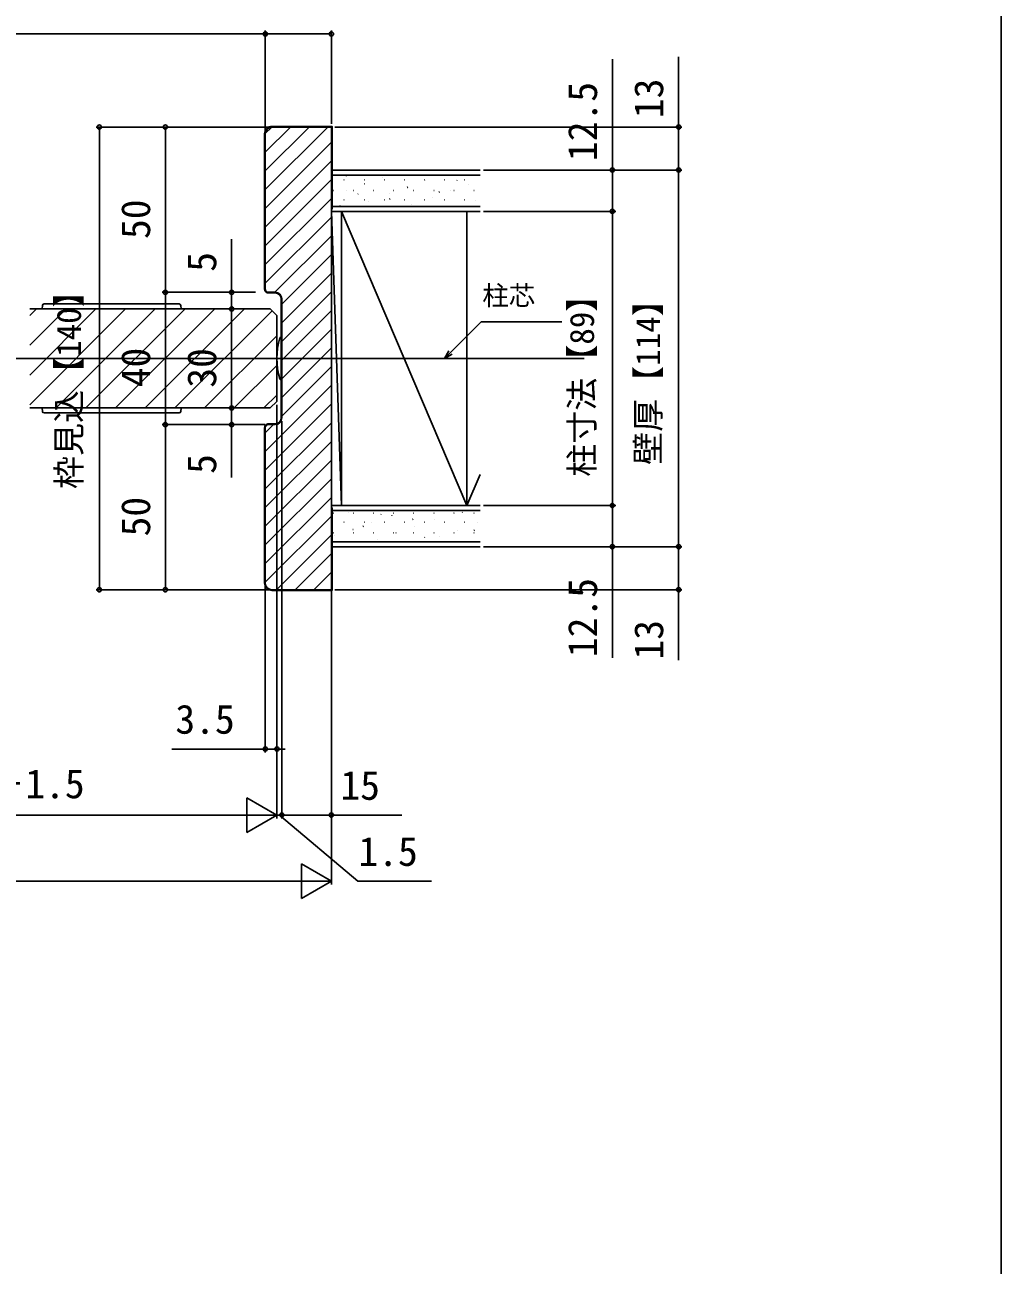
# Model space of a CAD drawing. Units: millimetres, scale not verified. Extents: x -525 to 525, y -783 to 779.
# Drawn here: x 229.6 to 525, y -3.7 to 371.6 of the extents above; entities that cross this region are included whole.
import ezdxf
from ezdxf.enums import TextEntityAlignment as Align

# ---------------------------------------------------------------- set-up
doc = ezdxf.new("R2010")
doc.units = ezdxf.units.MM
doc.header["$LTSCALE"] = 4
for name, color, linetype in [('0-5_YKK_12', 2, 'Continuous'), ('0-6_YKK_13', 4, 'Continuous'), ('0-8_YKK_D', 6, 'Continuous'), ('0-9_YKK_ZWAK', 7, 'Continuous'), ('0-A_YSS_K', 3, 'Continuous'), ('0-B_YSS_KE', 3, 'Continuous')]:
    doc.layers.add(name, color=color, linetype=linetype)
doc.styles.add('ＭＳ ゴシック', font='')
doc.styles.get('ＭＳ ゴシック').set_extended_font_data('MS Gothic')

msp = doc.modelspace()

# ---------------------------------------------------------------- linework, layer by layer
at = {"layer": '0-5_YKK_12'}
for p, q in [((303.898, 285.651), (231.148, 285.651)), ((231.148, 283.593), (233.207, 285.651)), ((231.148, 274.612), (242.187, 285.651)), ((231.148, 265.632), (251.167, 285.651)), ((231.148, 256.652), (260.148, 285.651)), ((239.128, 255.651), (269.128, 285.651)), ((248.108, 255.651), (278.108, 285.651)), ((257.088, 255.651), (287.088, 285.651)), ((266.069, 255.651), (296.069, 285.651)), ((303.898, 285.651), (305.898, 283.651)), ((275.049, 255.651), (304.474, 285.076)), ((305.898, 257.651), (305.898, 283.651)), ((284.029, 255.651), (305.898, 277.52)), ((398.898, 270.651), (-52.102, 270.651)), ((293.009, 255.651), (305.898, 268.54)), ((301.99, 255.651), (305.898, 259.56)), ((303.898, 255.651), (231.148, 255.651)), ((303.898, 255.651), (305.898, 257.651))]:
    msp.add_line(p, q, dxfattribs=at)
at = {"layer": '0-6_YKK_13'}
for p, q in [((234.961, 286.682), (234.898, 285.651)), ((276.336, 287.151), (235.46, 287.151)), ((275.9, 285.651), (276.898, 285.651)), ((276.898, 285.651), (276.835, 286.682)), ((307.398, 277.051), (307.119, 277.051)), ((307.398, 277.051), (307.398, 264.251)), ((307.119, 264.251), (307.398, 264.251)), ((234.961, 254.621), (234.898, 255.651)), ((276.898, 255.651), (276.835, 254.621)), ((276.336, 254.151), (235.46, 254.151))]:
    msp.add_line(p, q, dxfattribs=at)
for centre, radius, start, end in [((235.46, 286.651), 0.5, 90, 176.5), ((276.336, 286.651), 0.5, 3.5, 90), ((326.878, 270.651), 20.98, 162.8442, 197.1558), ((307.119, 276.751), 0.3, 90, 162.8442), ((307.119, 264.551), 0.3, 197.1558, 270), ((235.46, 254.651), 0.5, 183.5, 270), ((276.336, 254.651), 0.5, 270, 356.5)]:
    msp.add_arc(centre, radius, start, end, dxfattribs=at)
at = {"layer": '0-8_YKK_D'}
for p, q in [((302.398, 368.851), (183.398, 368.851)), ((302.398, 339.651), (302.398, 369.851)), ((302.398, 339.651), (302.398, 369.851)), ((322.398, 368.851), (302.398, 368.851)), ((322.398, 341.651), (322.398, 369.851)), ((303.398, 340.651), (251.198, 340.651)), ((252.198, 340.651), (252.198, 200.651)), ((303.398, 340.651), (271.198, 340.651)), ((272.198, 340.651), (272.198, 290.651)), ((323.398, 340.651), (428.398, 340.651)), ((368.398, 327.651), (428.398, 327.651)), ((368.398, 327.651), (428.398, 327.651)), ((368.398, 327.651), (408.398, 327.651)), ((427.398, 327.651), (427.398, 213.651)), ((368.398, 315.151), (408.398, 315.151)), ((368.398, 315.151), (408.398, 315.151)), ((407.398, 315.151), (407.398, 226.151)), ((299.398, 290.651), (271.198, 290.651)), ((299.398, 290.651), (271.198, 290.651)), ((272.198, 290.651), (272.198, 250.651)), ((299.398, 290.651), (291.198, 290.651)), ((299.398, 285.651), (291.198, 285.651)), ((299.398, 285.651), (291.198, 285.651)), ((292.198, 285.651), (292.198, 255.651)), ((299.398, 255.651), (291.198, 255.651)), ((299.398, 255.651), (291.198, 255.651)), ((305.898, 256.651), (305.898, 131.451)), ((305.898, 256.651), (305.898, 151.451)), ((305.898, 256.651), (305.898, 131.451)), ((307.398, 251.651), (307.398, 131.451)), ((299.398, 250.651), (271.198, 250.651)), ((302.398, 250.651), (271.198, 250.651)), ((272.198, 250.651), (272.198, 200.651)), ((299.398, 250.651), (291.198, 250.651)), ((368.398, 226.151), (408.398, 226.151)), ((368.398, 226.151), (408.398, 226.151)), ((368.398, 213.651), (428.398, 213.651)), ((368.398, 213.651), (428.398, 213.651)), ((368.398, 213.651), (408.398, 213.651)), ((322.398, 203.651), (322.398, 111.451)), ((303.398, 200.651), (251.198, 200.651)), ((303.398, 200.651), (271.198, 200.651)), ((302.398, 201.651), (302.398, 151.451)), ((323.398, 200.651), (428.398, 200.651)), ((307.398, 190.651), (307.398, 131.451)), ((322.398, 190.651), (322.398, 131.451)), ((302.398, 152.451), (274.071, 152.451)), ((305.898, 152.451), (302.398, 152.451)), ((305.898, 152.451), (308.448, 152.451)), ((305.898, 132.451), (296.805, 137.701)), ((296.805, 137.701), (296.805, 127.201)), ((163.898, 132.451), (295.398, 132.451)), ((305.898, 132.451), (287.712, 132.451)), ((305.898, 132.451), (296.805, 127.201)), ((305.898, 132.451), (303.348, 132.451)), ((307.398, 132.451), (305.898, 132.451)), ((307.398, 132.451), (305.898, 132.451)), ((307.398, 132.451), (309.948, 132.451)), ((322.398, 112.451), (313.305, 117.701)), ((313.305, 117.701), (313.305, 107.201)), ((311.898, 112.451), (24.898, 112.451)), ((322.398, 112.451), (304.212, 112.451)), ((322.398, 112.451), (313.305, 107.201))]:
    msp.add_line(p, q, dxfattribs=at)
for points in [[(407.398, 315.151), (407.398, 327.651), (407.398, 361.201)], [(427.398, 327.651), (427.398, 340.651), (427.398, 361.928)], [(292.198, 285.651), (292.198, 290.651), (292.198, 306.706)], [(356.609, 270.651), (358.412, 272.454), (367.718, 281.76), (392.11, 281.76)], [(358.895, 271.971), (356.609, 270.651), (357.929, 272.937)], [(292.198, 255.651), (292.198, 250.651), (292.198, 234.597)], [(407.398, 226.151), (407.398, 213.651), (407.398, 180.101)], [(427.398, 213.651), (427.398, 200.651), (427.398, 179.374)], [(306.648, 132.451), (330.405, 112.451), (352.678, 112.451)], [(307.398, 132.451), (322.398, 132.451), (343.676, 132.451)]]:
    msp.add_lwpolyline(points, dxfattribs=at)
for centre, radius in [((302.398, 368.851), 0.637), ((302.398, 368.851), 0.425), ((322.398, 368.851), 0.637), ((252.198, 340.651), 0.637), ((272.198, 340.651), 0.637), ((427.398, 340.651), 0.637), ((407.398, 327.651), 0.637), ((427.398, 327.651), 0.637), ((427.398, 327.651), 0.637), ((407.398, 315.151), 0.637), ((407.398, 315.151), 0.637), ((272.198, 290.651), 0.637), ((272.198, 290.651), 0.637), ((292.198, 290.651), 0.637), ((292.198, 285.651), 0.637), ((292.198, 285.651), 0.637), ((292.198, 255.651), 0.637), ((292.198, 255.651), 0.637), ((272.198, 250.651), 0.637), ((272.198, 250.651), 0.637), ((292.198, 250.651), 0.637), ((407.398, 226.151), 0.637), ((407.398, 226.151), 0.637), ((407.398, 213.651), 0.637), ((427.398, 213.651), 0.637), ((427.398, 213.651), 0.637), ((252.198, 200.651), 0.637), ((272.198, 200.651), 0.637), ((427.398, 200.651), 0.637), ((302.398, 152.451), 0.637), ((305.898, 152.451), 0.637), ((307.398, 132.451), 0.637), ((307.398, 132.451), 0.637), ((322.398, 132.451), 0.637)]:
    msp.add_circle(centre, radius, dxfattribs=at)
at = {"layer": '0-9_YKK_ZWAK'}
msp.add_lwpolyline([(-525, -783.3), (525, -783.3), (525, 746.7)], dxfattribs=at)
at = {"layer": '0-A_YSS_K'}
for p, q in [((302.398, 333.03), (310.02, 340.651)), ((302.398, 327.373), (315.677, 340.651)), ((302.398, 321.716), (321.333, 340.651)), ((302.399, 338.687), (304.363, 340.651)), ((302.398, 316.059), (322.398, 336.059)), ((322.398, 335.651), (322.398, 323.151)), ((302.398, 310.402), (322.398, 330.402)), ((367.398, 327.651), (322.398, 327.651)), ((322.398, 327.651), (322.398, 213.651)), ((302.398, 304.745), (322.398, 324.745)), ((322.398, 326.151), (367.398, 326.151)), ((326.173, 324.66), (326.273, 324.66)), ((326.738, 325.752), (326.905, 325.862)), ((332.253, 324.66), (332.353, 324.66)), ((332.435, 323.482), (332.454, 323.488)), ((337.921, 325.424), (337.94, 325.431)), ((338.333, 324.66), (338.433, 324.66)), ((344.413, 324.66), (344.513, 324.66)), ((350.493, 324.66), (350.593, 324.66)), ((350.939, 324.353), (350.958, 324.359)), ((356.573, 324.66), (356.673, 324.66)), ((360.316, 324.469), (360.483, 324.58)), ((362.653, 324.66), (362.753, 324.66)), ((363.958, 323.281), (363.977, 323.287)), ((302.398, 299.089), (322.398, 319.089)), ((322.943, 321.43), (323.043, 321.43)), ((326.854, 321.506), (326.873, 321.512)), ((329.023, 321.43), (329.123, 321.43)), ((330.348, 320.305), (330.515, 320.416)), ((335.103, 321.43), (335.203, 321.43)), ((339.873, 320.434), (339.892, 320.44)), ((341.183, 321.43), (341.283, 321.43)), ((345.332, 322.387), (345.499, 322.498)), ((345.453, 322.41), (345.472, 322.417)), ((347.263, 321.43), (347.363, 321.43)), ((352.891, 319.362), (352.91, 319.369)), ((353.343, 321.43), (353.443, 321.43)), ((354.937, 320.909), (355.104, 321.02)), ((358.472, 321.338), (358.491, 321.345)), ((359.423, 321.43), (359.523, 321.43)), ((365.503, 321.43), (365.603, 321.43)), ((367.398, 316.651), (322.398, 316.651)), ((324.97, 316.745), (325.136, 316.856)), ((326.173, 318.68), (326.273, 318.68)), ((332.253, 318.68), (332.353, 318.68)), ((333.632, 318.224), (333.651, 318.231)), ((338.333, 318.68), (338.433, 318.68)), ((339.954, 318.827), (340.12, 318.938)), ((344.413, 318.68), (344.513, 318.68)), ((346.651, 317.152), (346.67, 317.159)), ((350.493, 318.68), (350.593, 318.68)), ((356.573, 318.68), (356.673, 318.68)), ((362.653, 318.68), (362.753, 318.68)), ((365.91, 318.29), (365.929, 318.297)), ((302.398, 293.432), (322.398, 313.432)), ((322.398, 315.151), (367.398, 315.151)), ((325.398, 226.151), (322.398, 315.151)), ((363.398, 226.151), (325.398, 315.151)), ((357.398, 315.151), (327.398, 315.151)), ((305.275, 290.651), (322.398, 307.775)), ((307.398, 287.118), (322.398, 302.118)), ((307.398, 281.461), (322.398, 296.461)), ((307.398, 275.804), (322.398, 290.804)), ((307.398, 270.147), (322.398, 285.147)), ((307.398, 264.491), (322.398, 279.491)), ((307.398, 258.834), (322.398, 273.834)), ((307.398, 253.177), (322.398, 268.177)), ((302.398, 242.52), (322.398, 262.52)), ((302.398, 236.863), (322.398, 256.863)), ((302.398, 231.206), (322.398, 251.206)), ((302.398, 248.177), (304.873, 250.651)), ((302.398, 225.549), (322.398, 245.549)), ((302.398, 219.893), (322.398, 239.893)), ((302.398, 214.236), (322.398, 234.236)), ((363.398, 226.151), (367.398, 235.519)), ((302.398, 208.579), (322.398, 228.579)), ((322.398, 226.151), (367.398, 226.151)), ((327.398, 226.151), (357.398, 226.151)), ((302.398, 202.922), (322.398, 222.922)), ((367.398, 224.651), (322.398, 224.651)), ((322.943, 223.81), (323.043, 223.81)), ((327.621, 224.139), (327.64, 224.146)), ((329.023, 223.81), (329.123, 223.81)), ((335.103, 223.81), (335.203, 223.81)), ((337.321, 223.386), (337.487, 223.497)), ((340.639, 223.067), (340.658, 223.074)), ((341.183, 223.81), (341.283, 223.81)), ((346.926, 221.908), (347.093, 222.019)), ((347.263, 223.81), (347.363, 223.81)), ((353.343, 223.81), (353.443, 223.81)), ((353.658, 221.995), (353.677, 222.002)), ((359.238, 223.971), (359.257, 223.978)), ((359.423, 223.81), (359.523, 223.81)), ((361.91, 223.99), (362.077, 224.101)), ((365.503, 223.81), (365.603, 223.81)), ((322.398, 221.345), (322.504, 221.415)), ((322.398, 205.651), (322.398, 218.151)), ((322.943, 217.83), (323.043, 217.83)), ((326.173, 221.06), (326.273, 221.06)), ((328.913, 218.914), (328.932, 218.921)), ((329.023, 217.83), (329.123, 217.83)), ((331.942, 219.826), (332.109, 219.937)), ((332.253, 221.06), (332.353, 221.06)), ((334.399, 220.857), (334.418, 220.864)), ((335.103, 217.83), (335.203, 217.83)), ((338.333, 221.06), (338.433, 221.06)), ((341.183, 217.83), (341.283, 217.83)), ((341.931, 217.843), (341.95, 217.849)), ((344.413, 221.06), (344.513, 221.06)), ((347.263, 217.83), (347.363, 217.83)), ((347.418, 219.785), (347.436, 219.792)), ((350.493, 221.06), (350.593, 221.06)), ((353.343, 217.83), (353.443, 217.83)), ((356.573, 221.06), (356.673, 221.06)), ((359.423, 217.83), (359.523, 217.83)), ((360.436, 218.714), (360.455, 218.72)), ((362.653, 221.06), (362.753, 221.06)), ((365.503, 217.83), (365.603, 217.83)), ((365.52, 218.544), (365.686, 218.654)), ((366.676, 220.923), (366.695, 220.93)), ((305.784, 200.651), (322.398, 217.265)), ((322.398, 215.151), (367.398, 215.151)), ((323.332, 216.938), (323.351, 216.945)), ((336.351, 215.867), (336.37, 215.873)), ((350.536, 216.462), (350.702, 216.572)), ((354.95, 216.771), (354.969, 216.778)), ((311.441, 200.651), (322.398, 211.608)), ((367.398, 213.651), (322.398, 213.651)), ((317.098, 200.651), (322.398, 205.951))]:
    msp.add_line(p, q, dxfattribs=at)
msp.add_lwpolyline([(325.398, 226.151), (363.398, 226.151), (363.398, 315.151), (325.398, 315.151)], close=True, dxfattribs=at)
at = {"layer": '0-B_YSS_KE'}
for p, q in [((302.198, 291.651), (302.198, 338.651)), ((302.398, 291.651), (302.398, 338.651)), ((305.398, 290.651), (303.398, 290.651)), ((305.398, 290.451), (303.398, 290.451)), ((307.198, 252.651), (307.198, 288.651)), ((307.398, 252.651), (307.398, 288.651)), ((302.198, 249.651), (302.198, 202.651)), ((302.398, 202.651), (302.398, 249.651)), ((305.398, 250.851), (303.398, 250.851)), ((303.398, 250.651), (305.398, 250.651)), ((304.398, 200.451), (322.598, 200.451))]:
    msp.add_line(p, q, dxfattribs=at)
for points in [[(304.398, 340.851), (322.598, 340.851), (322.598, 315.851), (322.398, 315.851)], [(304.398, 340.651), (322.398, 340.651), (322.398, 315.651)], [(322.398, 315.651), (322.398, 225.651), (322.398, 200.651), (304.398, 200.651)], [(322.598, 200.451), (322.598, 225.451), (322.398, 225.451)]]:
    msp.add_lwpolyline(points, dxfattribs=at)
for centre, radius, start, end in [((304.398, 338.651), 2.2, 89.99998, 180.00002), ((304.398, 338.651), 2, 90.00001, 179.99999), ((303.398, 291.651), 1.2, 180.00002, 270), ((303.398, 291.651), 1, 180.00001, 269.99999), ((305.398, 288.651), 2, 0.00001, 89.99999), ((305.398, 288.651), 1.8, 0, 89.99998), ((305.398, 252.651), 1.8, 270, 0), ((305.398, 252.651), 2, 270.00001, 359.99999), ((303.398, 249.651), 1.2, 89.99998, 180.00002), ((303.398, 249.651), 1, 90.00001, 179.99999), ((304.398, 202.651), 2.2, 180.00002, 270), ((304.398, 202.651), 2, 180.00001, 269.99999)]:
    msp.add_arc(centre, radius, start, end, dxfattribs=at)

# ---------------------------------------------------------------- texts
at = {"layer": '0-8_YKK_D', "style": 'ＭＳ ゴシック'}
for s, height, p in [('12.5', 8.798, (405.398, 330.36)), ('13', 8.798, (425.398, 343.36)), ('50', 8.798, (270.198, 306.787)), ('5', 8.798, (290.198, 296.865)), ('枠見込【140】', 7.331, (248.835, 231.134)), ('柱寸法【89】', 7.331, (404.035, 234.827)), ('壁厚【114】', 7.331, (424.035, 238.435)), ('40', 8.798, (270.198, 261.924)), ('30', 8.798, (290.198, 261.787)), ('5', 8.798, (290.198, 235.71)), ('50', 8.798, (270.198, 216.787)), ('12.5', 8.798, (405.398, 180.26)), ('13', 8.798, (425.398, 179.533))]:
    msp.add_text(s, height=height, rotation=90, dxfattribs=at).set_placement(p, align=Align.BOTTOM_LEFT)
for s, height, p in [('柱芯', 5.865, (368.047, 284.968)), ('3.5', 8.798, (275.185, 154.451)), ('DW＝W／2－1.5', 8.798, (169.853, 134.928)), ('15', 8.798, (325.107, 134.451)), ('1.5', 8.798, (330.564, 114.451))]:
    msp.add_text(s, height=height, dxfattribs=at).set_placement(p, align=Align.BOTTOM_LEFT)

doc.saveas('drawing.dxf')
